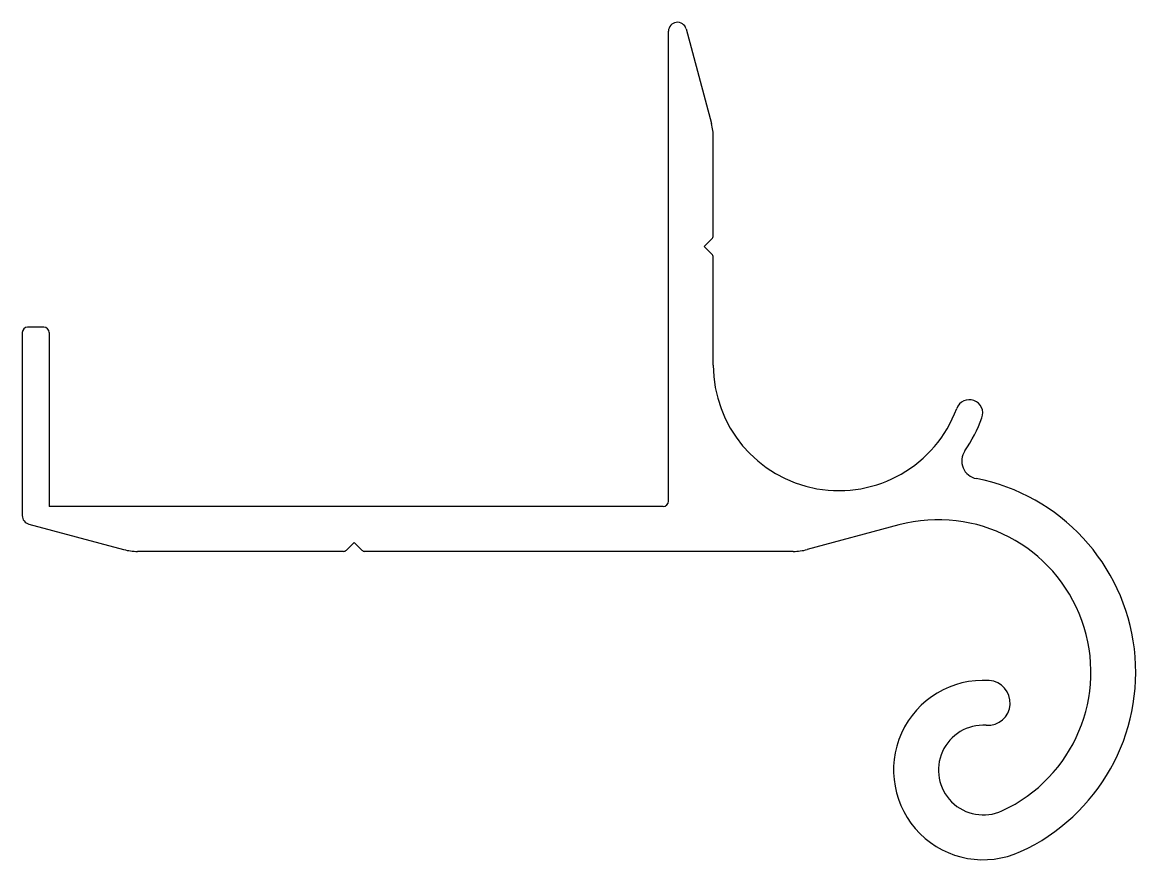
# Model space of a CAD drawing. Extents: x 1958.6 to 2020.6, y 1804.7 to 1851.3.
import ezdxf

# ---------------------------------------------------------------- set-up
doc = ezdxf.new("R2010")
doc.units = 0
doc.layers.get('0').update_dxf_attribs({"linetype": 'CONTINUOUS'})

msp = doc.modelspace()

# ---------------------------------------------------------------- linework, layer by layer
for p, q in [((1994.576, 1824.647), (1994.576, 1850.847)), ((1995.559, 1850.976), (1996.974, 1845.696)), ((1997.076, 1839.45), (1997.076, 1844.92)), ((1996.576, 1838.847), (1997.003, 1839.274)), ((1996.576, 1838.847), (1997.003, 1838.42)), ((1997.076, 1832.233), (1997.076, 1838.243)), ((1959.751, 1834.347), (1958.851, 1834.347)), ((1958.551, 1834.047), (1958.551, 1823.847)), ((1960.051, 1834.047), (1960.051, 1824.347)), ((1994.276, 1824.347), (1960.051, 1824.347)), ((1958.922, 1823.364), (1964.202, 1821.949)), ((2007.426, 1823.32), (2002.31, 1821.949)), ((1977.051, 1822.347), (1976.625, 1821.92)), ((1977.051, 1822.347), (1977.478, 1821.92)), ((1976.448, 1821.847), (1964.979, 1821.847)), ((2001.534, 1821.847), (1977.655, 1821.847))]:
    msp.add_line(p, q)
for centre, radius, start, end in [((1995.076, 1850.847), 0.5, 15, 180), ((1994.076, 1844.92), 3, 0, 15), ((1996.826, 1839.45), 0.25, 315, 360), ((1996.826, 1838.243), 0.25, 0, 45), ((1958.851, 1834.047), 0.3, 90, 180), ((1959.751, 1834.047), 0.3, 0, 90), ((2004.076, 1832.233), 7, 180, 339.7789), ((2011.349, 1829.554), 0.75, 339.7789, 159.7789), ((2004.076, 1832.233), 8.5, 325.75417, 339.7789), ((2011.929, 1826.887), 1, 145.75417, 258.93538), ((2009.626, 1815.11), 11, 294.62432, 78.93538), ((1994.276, 1824.647), 0.3, 270, 360), ((1959.051, 1823.847), 0.5, 180, 255), ((2009.626, 1815.11), 8.5, 294.62432, 105), ((1964.979, 1824.847), 3, 255, 270), ((1976.448, 1822.097), 0.25, 270, 315), ((1977.655, 1822.097), 0.25, 225, 270), ((2001.534, 1824.847), 3, 270, 285), ((2012.126, 1809.655), 5, 86.17745, 294.62432), ((2012.376, 1813.397), 1.25, 266.17745, 86.17745), ((2012.126, 1809.655), 2.5, 86.17745, 294.62432)]:
    msp.add_arc(centre, radius, start, end)

doc.saveas('drawing.dxf')
